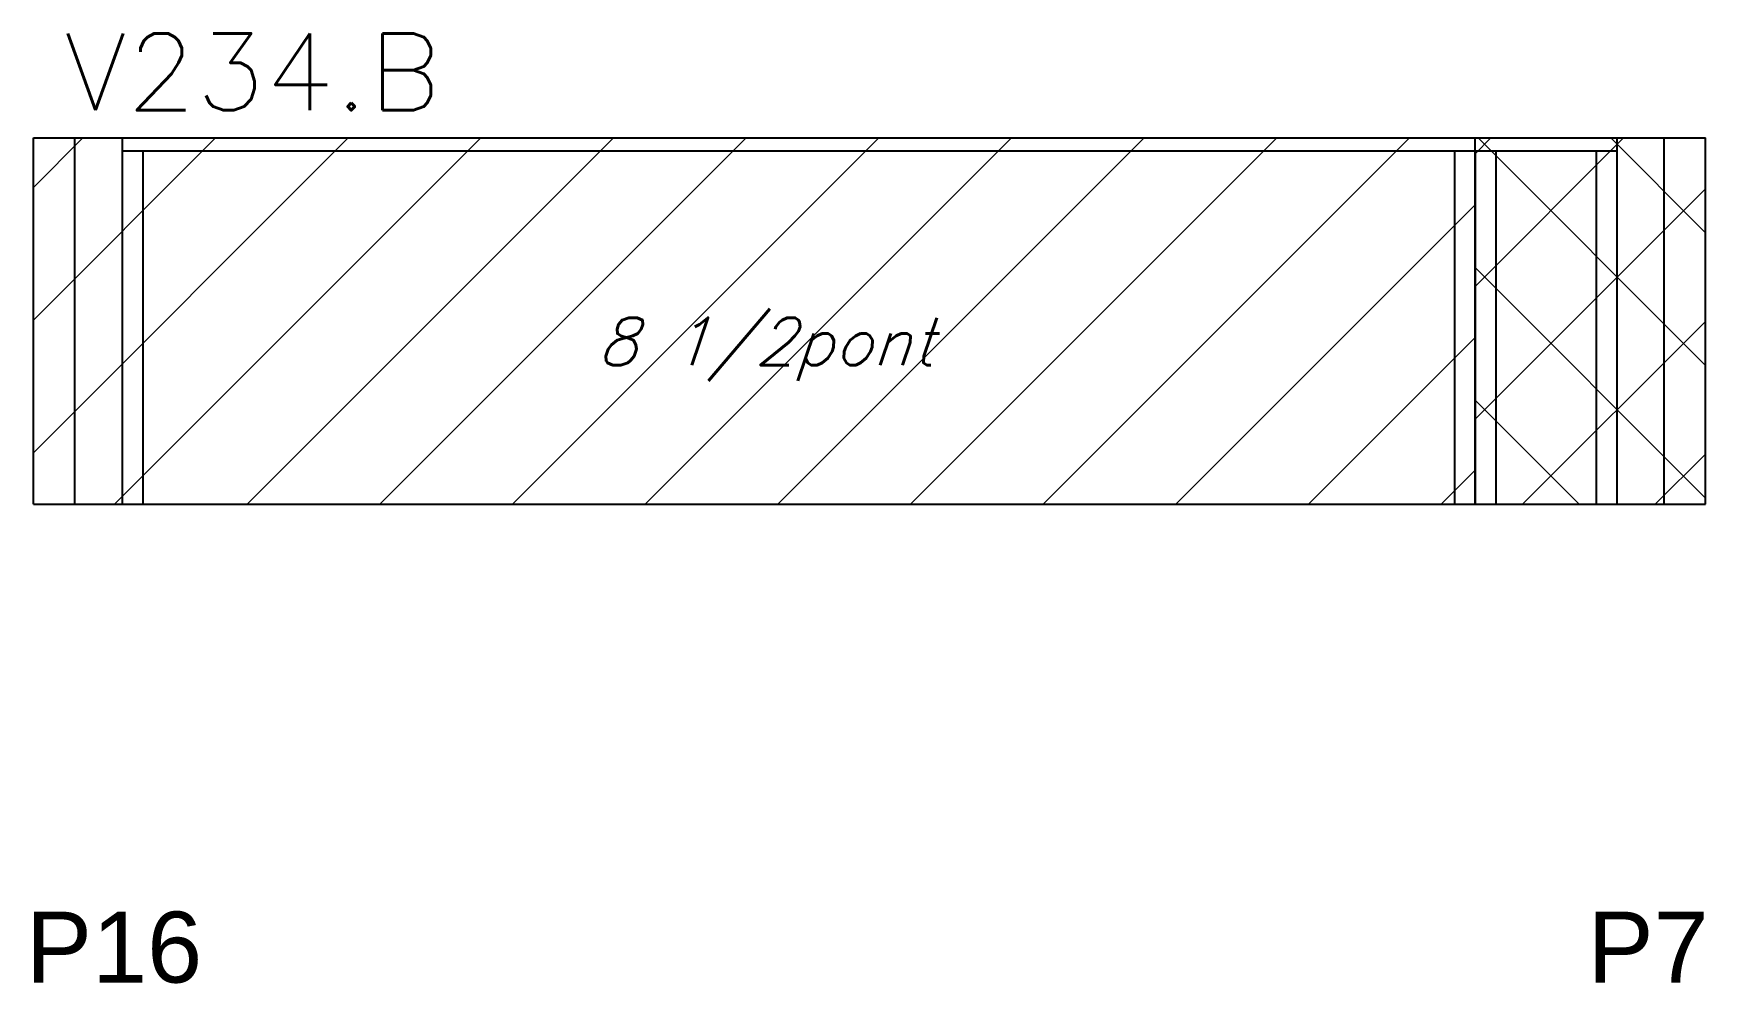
# Model space of a CAD drawing. Header units: millimetres. Extents: x 7588 to 7871, y 3979 to 4140.
import ezdxf

# ---------------------------------------------------------------- set-up
doc = ezdxf.new("R2010")
doc.units = ezdxf.units.MM
for name, color, linetype in [('5', 5, 'Continuous'), ('Painéis', 200, 'Continuous'), ('SARR_2.2x7', 40, 'Continuous'), ('SARR_3.5x7', 81, 'Continuous'), ('texto', 7, 'Continuous')]:
    doc.layers.add(name, color=color, linetype=linetype)
doc.layers.add('REAPROVEITAMENTO', color=251, linetype='Continuous', lineweight=9)
doc.layers.add('Texto Seção', color=7, linetype='Continuous', lineweight=15)
doc.styles.add('REGUA-120', font='ROMANS.shx', dxfattribs={"height": 15})
doc.styles.add('Romans', font='romans.shx')
doc.styles.get("Standard").update_dxf_attribs({"font": 'arial.ttf'})

msp = doc.modelspace()

# ---------------------------------------------------------------- hatches: boundary and pattern name
at = {"layer": 'REAPROVEITAMENTO'}
h = msp.add_hatch(dxfattribs=at)
h.set_pattern_fill('ANSI31', color=256, scale=5, style=0)
h.set_pattern_definition([(45, (2337.776, -11014.647), (-11.22532, 11.22532), [])])
h.paths.add_polyline_path([(7587.72, 4059.96), (7831.72, 4059.96), (7831.72, 4121.96), (7587.72, 4121.96)])
h = msp.add_hatch(dxfattribs=at)
h.set_pattern_fill('ANSI37', color=256, scale=5, style=0)
h.set_pattern_definition([(45, (2276.776, -10999.647), (-11.22532, 11.22532), []), (135, (2276.776, -10999.647), (-11.22532, -11.22532), [])])
h.paths.add_polyline_path([(7870.72, 4121.96), (7831.72, 4121.96), (7831.72, 4059.96), (7870.72, 4059.96)])

# ---------------------------------------------------------------- linework, layer by layer
at = {"layer": 'Painéis', "linetype": 'ByBlock'}
for p, q in [((7587.72, 4121.96), (7870.72, 4121.96)), ((7587.72, 4059.96), (7587.72, 4121.96)), ((7831.72, 4059.96), (7831.72, 4121.96)), ((7870.72, 4059.96), (7870.72, 4121.96)), ((7587.72, 4059.96), (7870.72, 4059.96))]:
    msp.add_line(p, q, dxfattribs=at)
at = {"layer": 'SARR_2.2x7', "linetype": 'Continuous'}
for p, q in [((7594.72, 4059.96), (7594.72, 4121.96)), ((7863.72, 4059.96), (7863.72, 4121.96)), ((7602.72, 4119.76), (7831.72, 4119.76)), ((7831.72, 4119.76), (7855.72, 4119.76))]:
    msp.add_line(p, q, dxfattribs=at)
at = {"layer": 'SARR_3.5x7'}
for p, q in [((7602.72, 4121.96), (7602.72, 4059.96)), ((7855.72, 4121.96), (7855.72, 4059.96)), ((7606.22, 4119.76), (7606.22, 4059.96)), ((7828.22, 4119.76), (7828.22, 4059.96)), ((7831.72, 4119.76), (7831.72, 4059.96)), ((7835.22, 4119.76), (7835.22, 4059.96)), ((7852.22, 4119.76), (7852.22, 4059.96)), ((7602.72, 4059.96), (7606.22, 4059.96)), ((7828.22, 4059.96), (7831.72, 4059.96)), ((7831.72, 4059.96), (7835.22, 4059.96)), ((7852.22, 4059.96), (7855.72, 4059.96))]:
    msp.add_line(p, q, dxfattribs=at)

# ---------------------------------------------------------------- texts
at = {"layer": '5', "linetype": 'Continuous'}
for s, p in [('P16', (7586.46, 3979.02)), ('P7', (7850.75, 3979.02))]:
    msp.add_text(s, height=12, rotation=0, dxfattribs=at).set_placement(p)
at = {"layer": 'texto', "color": 2, "insert": (7711.65, 4086.19), "char_height": 8, "attachment_point": 5, "style": 'Romans'}
msp.add_mtext('{\\Q19;\\C256;8 1/2pont}', dxfattribs=at)
at = {"layer": 'Texto Seção', "style": 'REGUA-120', "width": 1.05}
msp.add_text('V234.B', height=13, dxfattribs=at).set_placement((7592.96, 4126.64))

doc.saveas('drawing.dxf')
